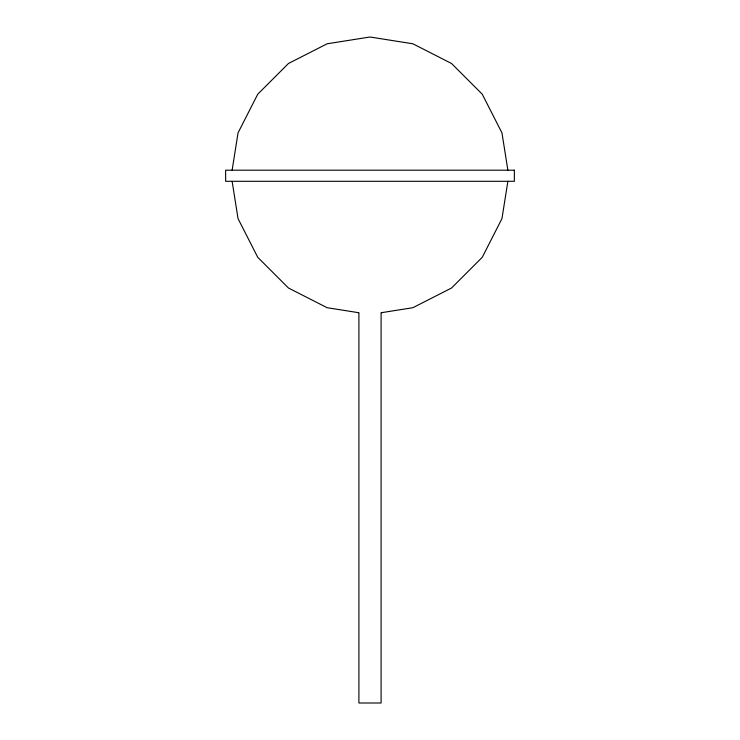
<?xml version="1.0" encoding="UTF-8"?>
<svg xmlns="http://www.w3.org/2000/svg" width="740" height="740" viewBox="0 0 740 740"><rect width="100%" height="100%" fill="white"/><g stroke="black" fill="none" stroke-linecap="round" stroke-linejoin="round"><path stroke-width="1.11" d="M232.129 170.2L238.039 132.876L257.751 94.193L288.443 63.501L327.126 43.79L370 37L412.874 43.79L451.557 63.501L482.249 94.193L501.96 132.876L507.871 170.2M507.871 181.3L501.96 218.624L482.249 257.307L451.557 287.999L412.874 307.711L381.285 312.715M358.715 312.715L327.126 307.711L288.443 287.999L257.751 257.307L238.039 218.624L232.129 181.3M381.1 312.881L381.1 703L358.9 703L358.9 312.881M514.365 170.2L225.635 170.2L225.635 181.3L514.365 181.3L514.365 170.2"/></g></svg>
